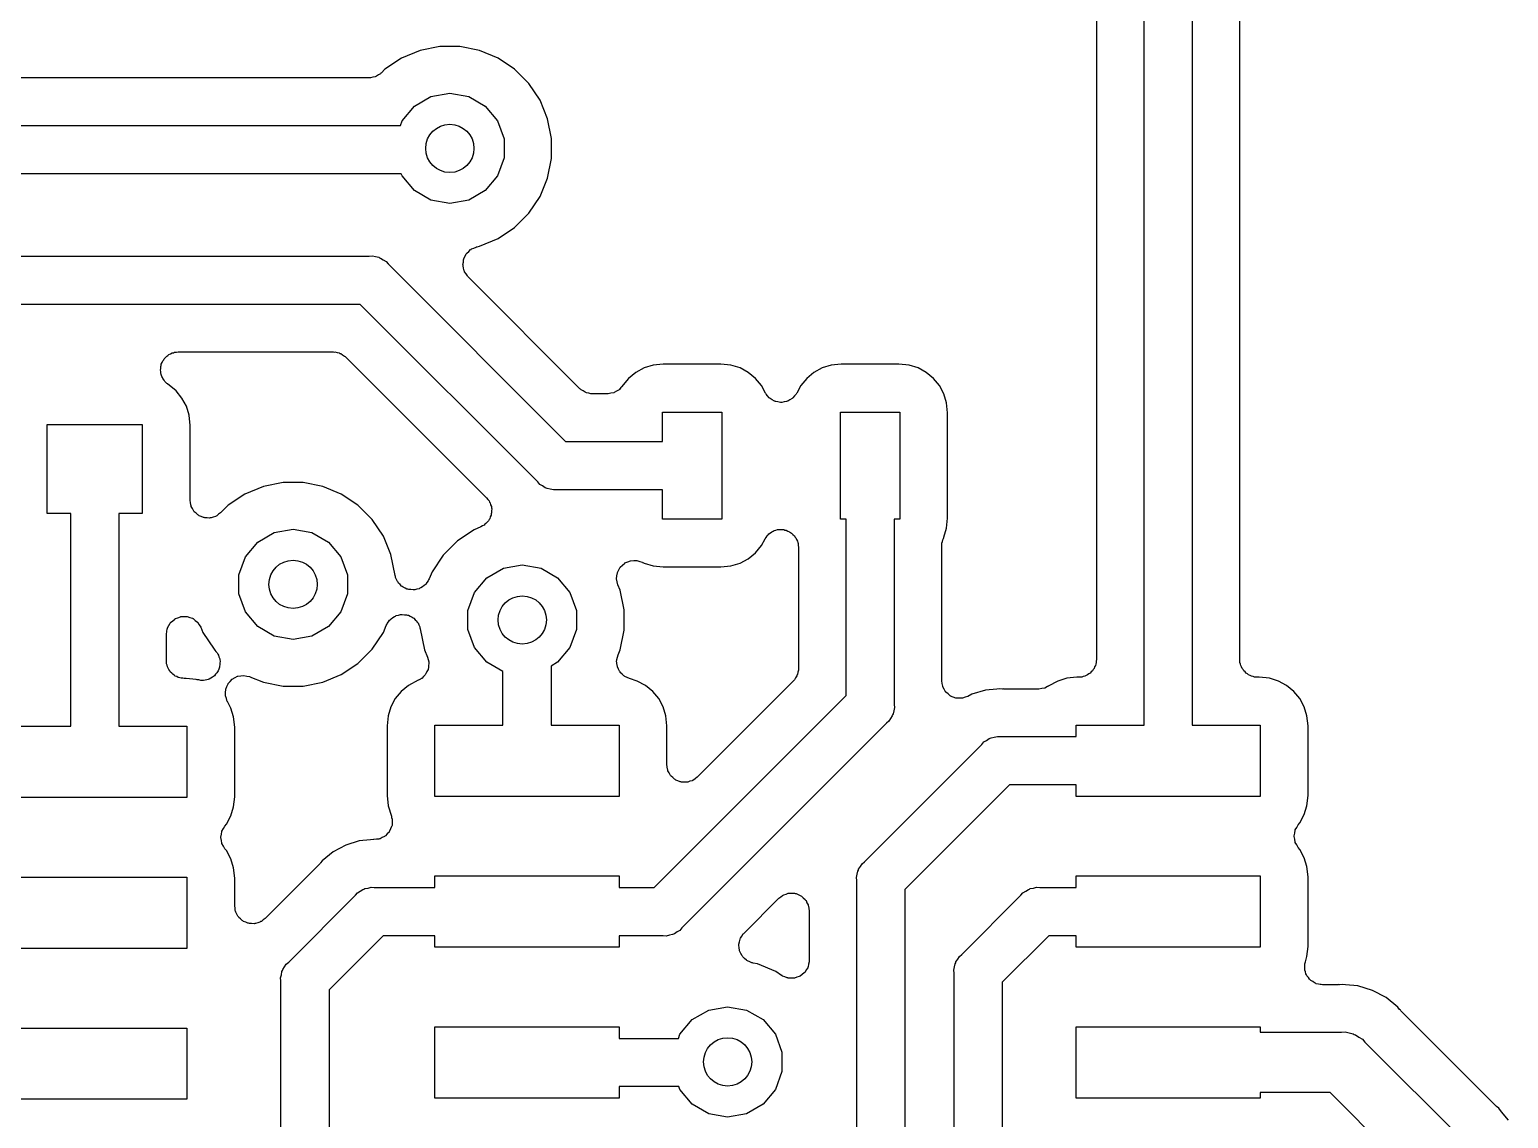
# Model space of a CAD drawing. Extents: x 91 to 190.2, y -113.9 to -59.9.
# Drawn here: x 169.22 to 181.68, y -90.63 to -81.46 of the extents above; entities that cross this region are included whole.
import ezdxf

# ---------------------------------------------------------------- set-up
doc = ezdxf.new("R2010")
doc.units = 0
doc.header["$MEASUREMENT"] = 0
doc.layers.add('BLACK', color=7, linetype='CONTINUOUS')

msp = doc.modelspace()

# ---------------------------------------------------------------- linework, layer by layer
at = {"layer": 'BLACK', "linetype": 'CONTINUOUS'}
for p, q in [((179.013, -79.0689), (179.013, -87.315)), ((178.607, -87.315), (178.607, -79.1442)), ((179.413, -86.7623), (179.413, -79.097)), ((178.207, -79.372), (178.207, -86.7623)), ((172.354, -81.7004), (172.214, -81.7942)), ((172.51, -81.6357), (172.354, -81.7004)), ((172.676, -81.6028), (172.51, -81.6357)), ((172.844, -81.6028), (172.676, -81.6028)), ((173.01, -81.6357), (172.844, -81.6028)), ((173.166, -81.7004), (173.01, -81.6357)), ((173.306, -81.7942), (173.166, -81.7004)), ((172.175, -81.8317), (172.158, -81.8415)), ((172.179, -81.8267), (172.175, -81.8317)), ((172.185, -81.8229), (172.179, -81.8267)), ((172.214, -81.7942), (172.185, -81.8229)), ((173.426, -81.9136), (173.306, -81.7942)), ((172.079, -81.8668), (167.898, -81.8668)), ((172.085, -81.8657), (172.079, -81.8668)), ((172.092, -81.8662), (172.085, -81.8657)), ((172.111, -81.8612), (172.092, -81.8662)), ((172.13, -81.8578), (172.111, -81.8612)), ((172.136, -81.8545), (172.13, -81.8578)), ((172.142, -81.8527), (172.136, -81.8545)), ((172.158, -81.8415), (172.142, -81.8527)), ((173.52, -82.054), (173.426, -81.9136)), ((172.462, -82.1044), (172.601, -82.0237)), ((172.601, -82.0237), (172.76, -81.9957)), ((172.76, -81.9957), (172.919, -82.0237)), ((172.919, -82.0237), (173.058, -82.1044)), ((173.584, -82.21), (173.52, -82.054)), ((172.358, -82.2279), (172.462, -82.1044)), ((173.058, -82.1044), (173.162, -82.2279)), ((166.939, -82.2668), (172.344, -82.2668)), ((172.344, -82.2668), (172.358, -82.2279)), ((173.162, -82.2279), (173.217, -82.3794)), ((173.617, -82.3756), (173.584, -82.21)), ((173.217, -82.3794), (173.217, -82.5406)), ((173.617, -82.5444), (173.617, -82.3756)), ((173.217, -82.5406), (173.162, -82.6921)), ((173.584, -82.71), (173.617, -82.5444)), ((172.351, -82.6732), (167.014, -82.6732)), ((172.358, -82.6921), (172.351, -82.6732)), ((172.462, -82.8156), (172.358, -82.6921)), ((173.162, -82.6921), (173.058, -82.8156)), ((172.601, -82.8963), (172.462, -82.8156)), ((173.058, -82.8156), (172.919, -82.8963)), ((173.52, -82.866), (173.584, -82.71)), ((172.76, -82.9243), (172.601, -82.8963)), ((172.919, -82.8963), (172.76, -82.9243)), ((173.426, -83.0064), (173.52, -82.866)), ((173.306, -83.1258), (173.426, -83.0064)), ((173.166, -83.2196), (173.306, -83.1258)), ((172.919, -83.3273), (172.934, -83.3123)), ((172.934, -83.3123), (172.939, -83.3102)), ((172.939, -83.3102), (172.943, -83.3069)), ((172.943, -83.3069), (172.962, -83.2992)), ((172.962, -83.2992), (172.982, -83.2903)), ((172.982, -83.2903), (172.986, -83.2898)), ((172.986, -83.2898), (172.991, -83.288)), ((172.991, -83.288), (173.01, -83.2843)), ((173.01, -83.2843), (173.166, -83.2196)), ((167.369, -83.3668), (172.081, -83.3668)), ((172.081, -83.3668), (172.108, -83.3645)), ((172.108, -83.3645), (172.134, -83.3714)), ((172.134, -83.3714), (172.161, -83.3761)), ((172.161, -83.3761), (172.168, -83.3806)), ((172.168, -83.3806), (172.177, -83.383)), ((172.177, -83.383), (172.199, -83.3985)), ((172.199, -83.3985), (172.223, -83.4119)), ((172.223, -83.4119), (172.24, -83.4326)), ((172.24, -83.4326), (173.734, -84.9268)), ((172.87, -83.4384), (172.874, -83.4175)), ((172.871, -83.4433), (172.87, -83.4384)), ((172.871, -83.4482), (172.871, -83.4433)), ((172.876, -83.4687), (172.871, -83.4482)), ((172.874, -83.4175), (172.875, -83.3963)), ((172.875, -83.3963), (172.878, -83.3918)), ((172.878, -83.3869), (172.888, -83.3683)), ((172.878, -83.3918), (172.878, -83.3869)), ((172.888, -83.3683), (172.897, -83.3491)), ((172.897, -83.3491), (172.901, -83.3456)), ((172.901, -83.3456), (172.903, -83.3413)), ((172.903, -83.3413), (172.919, -83.3273)), ((172.881, -83.4895), (172.876, -83.4687)), ((172.883, -83.4938), (172.881, -83.4895)), ((172.884, -83.4985), (172.883, -83.4938)), ((172.897, -83.5159), (172.884, -83.4985)), ((172.908, -83.5341), (172.897, -83.5159)), ((172.911, -83.5372), (172.908, -83.5341)), ((172.914, -83.5412), (172.911, -83.5372)), ((173.856, -84.4829), (172.914, -83.5412)), ((172.006, -83.7732), (167.444, -83.7732)), ((173.5, -85.2674), (172.006, -83.7732)), ((170.386, -84.203), (170.394, -84.1958)), ((170.394, -84.1958), (170.408, -84.19)), ((170.408, -84.19), (170.421, -84.1822)), ((170.421, -84.1822), (170.432, -84.1804)), ((170.432, -84.1804), (170.442, -84.1764)), ((170.442, -84.1764), (170.457, -84.1759)), ((170.457, -84.1759), (170.473, -84.1732)), ((170.473, -84.1732), (171.778, -84.1732)), ((171.778, -84.1732), (171.785, -84.1743)), ((171.785, -84.1743), (171.791, -84.1738)), ((171.791, -84.1738), (171.81, -84.1788)), ((171.81, -84.1788), (171.829, -84.1822)), ((171.829, -84.1822), (171.835, -84.1855)), ((171.835, -84.1855), (171.841, -84.1873)), ((171.841, -84.1873), (171.857, -84.1985)), ((171.857, -84.1985), (171.874, -84.2083)), ((170.323, -84.3281), (170.325, -84.3127)), ((170.325, -84.2972), (170.329, -84.2871)), ((170.325, -84.3127), (170.325, -84.2972)), ((170.329, -84.2871), (170.33, -84.2765)), ((170.33, -84.2765), (170.338, -84.2628)), ((170.338, -84.2628), (170.343, -84.2482)), ((170.343, -84.2482), (170.35, -84.24)), ((170.35, -84.24), (170.355, -84.2306)), ((170.355, -84.2306), (170.366, -84.2202)), ((170.366, -84.2202), (170.376, -84.2083)), ((170.376, -84.2083), (170.386, -84.203)), ((171.874, -84.2083), (171.879, -84.2133)), ((171.879, -84.2133), (171.884, -84.2171)), ((171.884, -84.2171), (173.069, -85.4023)), ((174.396, -84.3087), (174.327, -84.3458)), ((174.472, -84.2858), (174.396, -84.3087)), ((174.557, -84.2773), (174.472, -84.2858)), ((175.043, -84.2773), (174.557, -84.2773)), ((175.128, -84.2858), (175.043, -84.2773)), ((175.204, -84.3087), (175.128, -84.2858)), ((175.273, -84.3458), (175.204, -84.3087)), ((175.896, -84.3087), (175.827, -84.3458)), ((175.972, -84.2858), (175.896, -84.3087)), ((176.057, -84.2773), (175.972, -84.2858)), ((176.543, -84.2773), (176.057, -84.2773)), ((176.628, -84.2858), (176.543, -84.2773)), ((176.704, -84.3087), (176.628, -84.2858)), ((176.773, -84.3458), (176.704, -84.3087)), ((170.325, -84.3386), (170.323, -84.3281)), ((170.325, -84.3492), (170.325, -84.3386)), ((170.33, -84.3639), (170.325, -84.3492)), ((170.334, -84.3791), (170.33, -84.3639)), ((170.339, -84.3882), (170.334, -84.3791)), ((170.343, -84.3982), (170.339, -84.3882)), ((170.353, -84.4101), (170.343, -84.3982)), ((170.361, -84.4233), (170.353, -84.4101)), ((170.369, -84.4299), (170.361, -84.4233)), ((170.376, -84.4381), (170.369, -84.4299)), ((170.382, -84.4412), (170.376, -84.4381)), ((170.382, -84.4414), (170.382, -84.4412)), ((170.454, -84.5008), (170.382, -84.4414)), ((174.266, -84.3958), (174.206, -84.4681)), ((174.327, -84.3458), (174.266, -84.3958)), ((175.334, -84.3958), (175.273, -84.3458)), ((175.384, -84.4567), (175.334, -84.3958)), ((175.766, -84.3958), (175.716, -84.4567)), ((175.827, -84.3458), (175.766, -84.3958)), ((176.834, -84.3958), (176.773, -84.3458)), ((176.884, -84.4567), (176.834, -84.3958)), ((170.504, -84.5617), (170.454, -84.5008)), ((170.541, -84.6312), (170.504, -84.5617)), ((173.861, -84.4867), (173.856, -84.4829)), ((173.866, -84.4917), (173.861, -84.4867)), ((173.883, -84.5015), (173.866, -84.4917)), ((173.899, -84.5127), (173.883, -84.5015)), ((173.905, -84.5145), (173.899, -84.5127)), ((173.911, -84.5178), (173.905, -84.5145)), ((173.93, -84.5212), (173.911, -84.5178)), ((173.949, -84.5262), (173.93, -84.5212)), ((173.955, -84.5257), (173.949, -84.5262)), ((173.962, -84.5268), (173.955, -84.5257)), ((174.088, -84.5268), (173.962, -84.5268)), ((174.091, -84.5264), (174.088, -84.5268)), ((174.093, -84.5267), (174.091, -84.5264)), ((174.116, -84.5219), (174.093, -84.5267)), ((174.14, -84.5178), (174.116, -84.5219)), ((174.142, -84.5165), (174.14, -84.5178)), ((174.144, -84.516), (174.142, -84.5165)), ((174.164, -84.5035), (174.144, -84.516)), ((174.185, -84.4917), (174.164, -84.5035)), ((174.186, -84.4898), (174.185, -84.4917)), ((174.189, -84.4885), (174.186, -84.4898)), ((174.201, -84.4731), (174.189, -84.4885)), ((174.206, -84.4681), (174.201, -84.4731)), ((175.418, -84.5194), (175.384, -84.4567)), ((175.421, -84.5233), (175.418, -84.5194)), ((175.423, -84.5279), (175.421, -84.5233)), ((175.437, -84.5437), (175.423, -84.5279)), ((175.45, -84.5604), (175.437, -84.5437)), ((175.454, -84.563), (175.45, -84.5604)), ((175.457, -84.5667), (175.454, -84.563)), ((175.476, -84.5767), (175.457, -84.5667)), ((175.643, -84.5667), (175.624, -84.5767)), ((175.646, -84.563), (175.643, -84.5667)), ((175.65, -84.5604), (175.646, -84.563)), ((175.663, -84.5437), (175.65, -84.5604)), ((175.677, -84.5279), (175.663, -84.5437)), ((175.679, -84.5233), (175.677, -84.5279)), ((175.682, -84.5194), (175.679, -84.5233)), ((175.716, -84.4567), (175.682, -84.5194)), ((176.921, -84.5262), (176.884, -84.4567)), ((176.944, -84.6016), (176.921, -84.5262)), ((170.564, -84.7066), (170.541, -84.6312)), ((174.55, -84.9268), (174.55, -84.68)), ((174.55, -84.68), (175.05, -84.68)), ((175.05, -84.68), (175.05, -85.58)), ((175.494, -84.5879), (175.476, -84.5767)), ((175.499, -84.5889), (175.494, -84.5879)), ((175.503, -84.5912), (175.499, -84.5889)), ((175.524, -84.5942), (175.503, -84.5912)), ((175.545, -84.5986), (175.524, -84.5942)), ((175.55, -84.5979), (175.545, -84.5986)), ((175.555, -84.5986), (175.55, -84.5979)), ((175.576, -84.5942), (175.555, -84.5986)), ((175.597, -84.5912), (175.576, -84.5942)), ((175.601, -84.5889), (175.597, -84.5912)), ((175.606, -84.5879), (175.601, -84.5889)), ((175.624, -84.5767), (175.606, -84.5879)), ((176.05, -85.58), (176.05, -84.68)), ((176.05, -84.68), (176.55, -84.68)), ((176.55, -84.68), (176.55, -85.58)), ((176.953, -84.6874), (176.944, -84.6016)), ((176.953, -85.5726), (176.953, -84.6874)), ((169.37, -85.535), (169.37, -84.785)), ((169.37, -84.785), (170.17, -84.785)), ((170.17, -84.785), (170.17, -85.535)), ((170.573, -84.7924), (170.564, -84.7066)), ((170.573, -85.4229), (170.573, -84.7924)), ((173.734, -84.9268), (174.55, -84.9268)), ((171.19, -85.3057), (171.034, -85.3704)), ((171.356, -85.2728), (171.19, -85.3057)), ((171.524, -85.2728), (171.356, -85.2728)), ((171.69, -85.3057), (171.524, -85.2728)), ((171.846, -85.3704), (171.69, -85.3057)), ((173.517, -85.2881), (173.5, -85.2674)), ((173.541, -85.3015), (173.517, -85.2881)), ((173.563, -85.317), (173.541, -85.3015)), ((173.572, -85.3194), (173.563, -85.317)), ((173.579, -85.3239), (173.572, -85.3194)), ((170.576, -85.4422), (170.573, -85.4229)), ((170.578, -85.4618), (170.576, -85.4422)), ((171.034, -85.3704), (170.894, -85.4642)), ((171.986, -85.4642), (171.846, -85.3704)), ((173.069, -85.4023), (173.079, -85.4157)), ((173.079, -85.4157), (173.09, -85.4277)), ((173.09, -85.4277), (173.093, -85.4369)), ((173.093, -85.4369), (173.099, -85.4449)), ((173.606, -85.3286), (173.579, -85.3239)), ((173.632, -85.3355), (173.606, -85.3286)), ((173.659, -85.3332), (173.632, -85.3355)), ((174.55, -85.3332), (173.659, -85.3332)), ((174.55, -85.58), (174.55, -85.3332)), ((169.567, -85.535), (169.37, -85.535)), ((169.567, -87.325), (169.567, -85.535)), ((170.17, -85.535), (169.973, -85.535)), ((169.973, -85.535), (169.973, -87.325)), ((170.581, -85.4677), (170.578, -85.4618)), ((170.582, -85.4742), (170.581, -85.4677)), ((170.592, -85.4912), (170.582, -85.4742)), ((170.6, -85.509), (170.592, -85.4912)), ((170.604, -85.5136), (170.6, -85.509)), ((170.608, -85.5194), (170.604, -85.5136)), ((170.623, -85.532), (170.608, -85.5194)), ((170.637, -85.5458), (170.623, -85.532)), ((170.643, -85.5486), (170.637, -85.5458)), ((170.648, -85.5528), (170.643, -85.5486)), ((170.666, -85.5596), (170.648, -85.5528)), ((170.684, -85.5678), (170.666, -85.5596)), ((170.69, -85.5684), (170.684, -85.5678)), ((170.697, -85.5707), (170.69, -85.5684)), ((170.767, -85.564), (170.749, -85.5707)), ((170.786, -85.5589), (170.767, -85.564)), ((170.791, -85.5551), (170.786, -85.5589)), ((170.798, -85.5528), (170.791, -85.5551)), ((170.813, -85.5403), (170.798, -85.5528)), ((170.829, -85.529), (170.813, -85.5403)), ((170.894, -85.4642), (170.829, -85.529)), ((172.106, -85.5836), (171.986, -85.4642)), ((173.101, -85.562), (173.096, -85.5776)), ((173.099, -85.4449), (173.103, -85.4608)), ((173.108, -85.5472), (173.101, -85.562)), ((173.103, -85.4608), (173.11, -85.4759)), ((173.109, -85.5373), (173.108, -85.5472)), ((173.112, -85.5279), (173.109, -85.5373)), ((173.11, -85.4759), (173.11, -85.4857)), ((173.11, -85.4857), (173.113, -85.4953)), ((173.113, -85.4953), (173.111, -85.5116)), ((173.111, -85.5116), (173.112, -85.5279)), ((170.716, -85.5707), (170.697, -85.5707)), ((170.736, -85.5724), (170.716, -85.5707)), ((170.742, -85.5707), (170.736, -85.5724)), ((170.749, -85.5707), (170.742, -85.5707)), ((171.142, -85.7744), (171.281, -85.6937)), ((171.281, -85.6937), (171.44, -85.6657)), ((171.44, -85.6657), (171.599, -85.6937)), ((171.599, -85.6937), (171.738, -85.7744)), ((172.2, -85.724), (172.106, -85.5836)), ((172.964, -85.6704), (172.824, -85.7642)), ((173.021, -85.6469), (172.964, -85.6704)), ((173.034, -85.6381), (173.021, -85.6469)), ((173.049, -85.6312), (173.034, -85.6381)), ((173.056, -85.6242), (173.049, -85.6312)), ((173.064, -85.6189), (173.056, -85.6242)), ((173.074, -85.6059), (173.064, -85.6189)), ((173.086, -85.5944), (173.074, -85.6059)), ((173.09, -85.5854), (173.086, -85.5944)), ((173.096, -85.5776), (173.09, -85.5854)), ((175.05, -85.58), (174.55, -85.58)), ((175.46, -85.6974), (175.472, -85.6874)), ((175.472, -85.6874), (175.482, -85.6837)), ((175.482, -85.6837), (175.491, -85.6781)), ((175.491, -85.6781), (175.506, -85.6749)), ((175.506, -85.6749), (175.521, -85.6696)), ((175.521, -85.6696), (175.531, -85.6696)), ((175.531, -85.6696), (175.542, -85.6674)), ((175.542, -85.6674), (175.557, -85.6696)), ((175.557, -85.6696), (175.573, -85.6696)), ((175.573, -85.6696), (175.583, -85.6732)), ((175.583, -85.6732), (175.593, -85.6747)), ((175.593, -85.6747), (175.607, -85.6821)), ((175.607, -85.6821), (175.622, -85.6874)), ((175.622, -85.6874), (175.63, -85.6943)), ((176.097, -85.58), (176.05, -85.58)), ((176.097, -87.0658), (176.097, -85.58)), ((176.55, -85.58), (176.503, -85.58)), ((176.503, -85.58), (176.503, -87.1411)), ((176.921, -85.7338), (176.944, -85.6584)), ((176.944, -85.6584), (176.953, -85.5726)), ((171.038, -85.8979), (171.142, -85.7744)), ((171.738, -85.7744), (171.842, -85.8979)), ((172.264, -85.88), (172.2, -85.724)), ((172.824, -85.7642), (172.704, -85.8836)), ((175.334, -85.8642), (175.384, -85.8033)), ((175.384, -85.8033), (175.415, -85.7466)), ((175.415, -85.7466), (175.424, -85.7344)), ((175.424, -85.7344), (175.432, -85.7209)), ((175.432, -85.7209), (175.44, -85.714)), ((175.44, -85.714), (175.447, -85.7056)), ((175.447, -85.7056), (175.46, -85.6974)), ((175.63, -85.6943), (175.639, -85.6993)), ((175.639, -85.6993), (175.65, -85.7109)), ((175.65, -85.7109), (175.662, -85.7209)), ((175.662, -85.7209), (175.667, -85.7301)), ((175.667, -85.7301), (175.674, -85.7381)), ((175.674, -85.7381), (175.68, -85.7525)), ((175.68, -85.7525), (175.688, -85.766)), ((175.688, -85.766), (175.69, -85.7765)), ((175.69, -85.7765), (175.694, -85.7864)), ((175.694, -85.7864), (175.694, -85.802)), ((175.694, -85.802), (175.697, -85.8173)), ((175.697, -85.8173), (175.697, -86.838)), ((176.903, -85.8053), (176.905, -85.7948)), ((176.903, -86.941), (176.903, -85.8053)), ((176.905, -85.7841), (176.91, -85.7693)), ((176.905, -85.7948), (176.905, -85.7841)), ((176.91, -85.7693), (176.912, -85.754)), ((176.912, -85.754), (176.918, -85.7448)), ((176.918, -85.7448), (176.921, -85.7346)), ((176.921, -85.7346), (176.921, -85.7338)), ((170.983, -86.0494), (171.038, -85.8979)), ((171.842, -85.8979), (171.897, -86.0494)), ((172.299, -86.0568), (172.264, -85.88)), ((172.704, -85.8836), (172.61, -86.024)), ((174.235, -85.9502), (174.258, -85.9408)), ((174.258, -85.9408), (174.282, -85.9312)), ((174.282, -85.9312), (174.283, -85.9311)), ((174.283, -85.9308), (174.309, -85.93)), ((174.283, -85.9311), (174.283, -85.9308)), ((174.309, -85.93), (174.334, -85.9289)), ((174.334, -85.9289), (174.335, -85.9291)), ((174.335, -85.9291), (174.335, -85.9291)), ((174.335, -85.9291), (174.359, -85.937)), ((174.359, -85.937), (174.383, -85.9446)), ((175.204, -85.9513), (175.273, -85.9142)), ((175.273, -85.9142), (175.334, -85.8642)), ((170.983, -86.2106), (170.983, -86.0494)), ((171.897, -86.0494), (171.897, -86.2106)), ((172.302, -86.0644), (172.299, -86.0568)), ((172.303, -86.0726), (172.302, -86.0644)), ((172.61, -86.024), (172.585, -86.0849)), ((173.072, -86.0744), (173.211, -85.9937)), ((173.211, -85.9937), (173.37, -85.9657)), ((173.37, -85.9657), (173.529, -85.9937)), ((173.529, -85.9937), (173.668, -86.0744)), ((174.164, -86.0825), (174.168, -86.0575)), ((174.168, -86.0575), (174.171, -86.0325)), ((174.171, -86.0325), (174.172, -86.0318)), ((174.172, -86.0309), (174.184, -86.0087)), ((174.172, -86.0318), (174.172, -86.0309)), ((174.184, -86.0087), (174.195, -85.9863)), ((174.195, -85.9863), (174.196, -85.9857)), ((174.196, -85.985), (174.215, -85.9682)), ((174.196, -85.9857), (174.196, -85.985)), ((174.215, -85.9682), (174.234, -85.9511)), ((174.234, -85.9508), (174.235, -85.9502)), ((174.234, -85.9511), (174.234, -85.9508)), ((174.383, -85.9446), (174.384, -85.9451)), ((174.384, -85.9451), (174.385, -85.9453)), ((174.385, -85.9453), (174.396, -85.9513)), ((174.396, -85.9513), (174.472, -85.9742)), ((174.472, -85.9742), (174.557, -85.9827)), ((174.557, -85.9827), (175.043, -85.9827)), ((175.043, -85.9827), (175.128, -85.9742)), ((175.128, -85.9742), (175.204, -85.9513)), ((172.312, -86.0885), (172.303, -86.0726)), ((172.318, -86.1053), (172.312, -86.0885)), ((172.324, -86.1115), (172.318, -86.1053)), ((172.328, -86.1188), (172.324, -86.1115)), ((172.341, -86.1309), (172.328, -86.1188)), ((172.353, -86.1445), (172.341, -86.1309)), ((172.36, -86.1484), (172.353, -86.1445)), ((172.366, -86.154), (172.36, -86.1484)), ((172.383, -86.1609), (172.366, -86.154)), ((172.398, -86.1695), (172.383, -86.1609)), ((172.406, -86.1708), (172.398, -86.1695)), ((172.414, -86.1739), (172.406, -86.1708)), ((172.432, -86.1747), (172.414, -86.1739)), ((172.45, -86.1775), (172.432, -86.1747)), ((172.458, -86.1758), (172.45, -86.1775)), ((172.466, -86.1762), (172.458, -86.1758)), ((172.483, -86.1708), (172.466, -86.1762)), ((172.501, -86.1673), (172.483, -86.1708)), ((172.508, -86.163), (172.501, -86.1673)), ((172.516, -86.1605), (172.508, -86.163)), ((172.53, -86.1496), (172.516, -86.1605)), ((172.545, -86.1403), (172.53, -86.1496)), ((172.551, -86.1338), (172.545, -86.1403)), ((172.557, -86.1288), (172.551, -86.1338)), ((172.567, -86.1137), (172.557, -86.1288)), ((172.578, -86.0996), (172.567, -86.1137)), ((172.581, -86.0918), (172.578, -86.0996)), ((172.585, -86.0849), (172.581, -86.0918)), ((172.968, -86.1979), (173.072, -86.0744)), ((173.668, -86.0744), (173.772, -86.1979)), ((174.164, -86.0833), (174.164, -86.0825)), ((174.164, -86.0842), (174.164, -86.0833)), ((174.17, -86.1088), (174.164, -86.0842)), ((174.175, -86.1335), (174.17, -86.1088)), ((174.175, -86.1342), (174.175, -86.1335)), ((174.176, -86.135), (174.175, -86.1342)), ((174.194, -86.18), (174.176, -86.135)), ((174.227, -86.3456), (174.194, -86.18)), ((171.038, -86.3621), (170.983, -86.2106)), ((171.897, -86.2106), (171.842, -86.3621)), ((172.913, -86.3494), (172.968, -86.1979)), ((173.772, -86.1979), (173.827, -86.3494)), ((170.408, -86.4522), (170.426, -86.4375)), ((170.426, -86.4375), (170.443, -86.4221)), ((170.443, -86.4221), (170.446, -86.4208)), ((170.446, -86.4208), (170.448, -86.4187)), ((170.448, -86.4187), (170.47, -86.4109)), ((170.47, -86.4109), (170.491, -86.4021)), ((170.491, -86.4021), (170.494, -86.402)), ((170.494, -86.402), (170.497, -86.4009)), ((170.497, -86.4009), (170.52, -86.4009)), ((170.52, -86.4009), (170.543, -86.3999)), ((170.543, -86.3999), (170.546, -86.4009)), ((170.546, -86.4009), (170.549, -86.4009)), ((170.549, -86.4009), (170.571, -86.4087)), ((170.571, -86.4087), (170.592, -86.4155)), ((170.592, -86.4155), (170.595, -86.4176)), ((170.595, -86.4176), (170.598, -86.4187)), ((170.598, -86.4187), (170.616, -86.4334)), ((170.616, -86.4334), (170.634, -86.4472)), ((171.142, -86.4856), (171.038, -86.3621)), ((171.842, -86.3621), (171.738, -86.4856)), ((172.243, -86.4463), (172.253, -86.4312)), ((172.253, -86.4312), (172.259, -86.4262)), ((172.259, -86.4262), (172.265, -86.4197)), ((172.265, -86.4197), (172.28, -86.4104)), ((172.28, -86.4104), (172.294, -86.3995)), ((172.294, -86.3995), (172.302, -86.397)), ((172.302, -86.397), (172.309, -86.3927)), ((172.309, -86.3927), (172.327, -86.3892)), ((172.327, -86.3892), (172.344, -86.3838)), ((172.344, -86.3838), (172.352, -86.3842)), ((172.352, -86.3842), (172.36, -86.3825)), ((172.36, -86.3825), (172.378, -86.3853)), ((172.378, -86.3853), (172.396, -86.3861)), ((172.396, -86.3861), (172.404, -86.3892)), ((172.404, -86.3892), (172.412, -86.3905)), ((172.412, -86.3905), (172.427, -86.3991)), ((172.427, -86.3991), (172.444, -86.406)), ((172.444, -86.406), (172.45, -86.4116)), ((172.45, -86.4116), (172.457, -86.4155)), ((172.457, -86.4155), (172.469, -86.4291)), ((172.469, -86.4291), (172.482, -86.4412)), ((172.913, -86.5106), (172.913, -86.3494)), ((173.827, -86.3494), (173.827, -86.5106)), ((174.227, -86.5144), (174.227, -86.3456)), ((170.373, -86.5486), (170.377, -86.5261)), ((170.373, -86.7723), (170.373, -86.5486)), ((170.377, -86.5261), (170.38, -86.5035)), ((170.38, -86.5035), (170.382, -86.5005)), ((170.382, -86.4973), (170.394, -86.4775)), ((170.382, -86.5005), (170.382, -86.4973)), ((170.394, -86.4775), (170.404, -86.4573)), ((170.404, -86.4573), (170.407, -86.455)), ((170.407, -86.455), (170.408, -86.4522)), ((170.634, -86.4472), (170.636, -86.45)), ((170.636, -86.45), (170.638, -86.4522)), ((170.638, -86.4522), (170.65, -86.4719)), ((170.65, -86.4719), (170.662, -86.4912)), ((170.662, -86.4912), (170.68, -86.536)), ((170.68, -86.536), (170.774, -86.6764)), ((171.281, -86.5663), (171.142, -86.4856)), ((171.738, -86.4856), (171.599, -86.5663)), ((172.106, -86.6764), (172.2, -86.536)), ((172.2, -86.536), (172.225, -86.4751)), ((172.225, -86.4751), (172.229, -86.4682)), ((172.229, -86.4682), (172.232, -86.4604)), ((172.232, -86.4604), (172.243, -86.4463)), ((172.482, -86.4412), (172.486, -86.4485)), ((172.486, -86.4485), (172.492, -86.4547)), ((172.492, -86.4547), (172.498, -86.4715)), ((172.498, -86.4715), (172.507, -86.4874)), ((172.507, -86.4874), (172.508, -86.4956)), ((172.508, -86.4956), (172.511, -86.5032)), ((172.511, -86.5032), (172.546, -86.68)), ((172.968, -86.6621), (172.913, -86.5106)), ((173.827, -86.5106), (173.772, -86.6621)), ((174.194, -86.68), (174.227, -86.5144)), ((170.774, -86.6764), (170.781, -86.6837)), ((170.781, -86.6837), (170.79, -86.6965)), ((171.44, -86.5943), (171.281, -86.5663)), ((171.599, -86.5663), (171.44, -86.5943)), ((171.986, -86.7958), (172.106, -86.6764)), ((172.546, -86.68), (172.572, -86.7439)), ((173.072, -86.7856), (172.968, -86.6621)), ((173.772, -86.6621), (173.668, -86.7856)), ((174.177, -86.7224), (174.194, -86.68)), ((170.375, -86.7853), (170.373, -86.7723)), ((170.375, -86.7984), (170.375, -86.7853)), ((170.38, -86.8107), (170.375, -86.7984)), ((170.382, -86.8236), (170.38, -86.8107)), ((170.79, -86.6965), (170.801, -86.7078)), ((170.801, -86.7078), (170.805, -86.7177)), ((170.805, -86.7177), (170.811, -86.7264)), ((170.811, -86.7264), (170.815, -86.7414)), ((170.815, -86.7414), (170.822, -86.7558)), ((170.824, -86.8078), (170.821, -86.818)), ((170.822, -86.7558), (170.822, -86.7664)), ((170.822, -86.7664), (170.825, -86.7767)), ((170.825, -86.7767), (170.823, -86.7922)), ((170.823, -86.7922), (170.824, -86.8078)), ((171.846, -86.8896), (171.986, -86.7958)), ((172.572, -86.7439), (172.577, -86.7638)), ((172.577, -86.7638), (172.583, -86.7834)), ((172.583, -86.7948), (172.581, -86.815)), ((172.583, -86.7834), (172.582, -86.7892)), ((172.582, -86.7892), (172.583, -86.7948)), ((173.207, -86.8637), (173.072, -86.7856)), ((173.668, -86.7856), (173.613, -86.8175)), ((174.165, -86.7732), (174.167, -86.7676)), ((174.168, -86.7935), (174.165, -86.7732)), ((174.166, -86.7618), (174.172, -86.7423)), ((174.167, -86.7676), (174.166, -86.7618)), ((174.169, -86.8138), (174.168, -86.7935)), ((174.171, -86.8192), (174.169, -86.8138)), ((174.172, -86.7423), (174.177, -86.7224)), ((178.198, -86.8136), (178.191, -86.825)), ((178.2, -86.8007), (178.198, -86.8136)), ((178.205, -86.7884), (178.2, -86.8007)), ((178.207, -86.7623), (178.205, -86.7753)), ((178.205, -86.7753), (178.205, -86.7884)), ((179.415, -86.7753), (179.413, -86.7623)), ((179.415, -86.7884), (179.415, -86.7753)), ((179.42, -86.8007), (179.415, -86.7884)), ((179.422, -86.8136), (179.42, -86.8007)), ((179.429, -86.825), (179.422, -86.8136)), ((170.389, -86.835), (170.382, -86.8236)), ((170.393, -86.8473), (170.389, -86.835)), ((170.402, -86.8574), (170.393, -86.8473)), ((170.408, -86.8688), (170.402, -86.8574)), ((170.418, -86.8772), (170.408, -86.8688)), ((170.427, -86.8872), (170.418, -86.8772)), ((170.438, -86.8938), (170.427, -86.8872)), ((170.448, -86.9022), (170.438, -86.8938)), ((170.461, -86.9067), (170.448, -86.9022)), ((170.472, -86.9133), (170.461, -86.9067)), ((170.485, -86.9156), (170.472, -86.9133)), ((170.497, -86.9201), (170.485, -86.9156)), ((170.51, -86.9201), (170.497, -86.9201)), ((170.523, -86.9223), (170.51, -86.9201)), ((170.538, -86.9223), (170.523, -86.9223)), ((170.623, -86.9308), (170.538, -86.9223)), ((170.632, -86.9334), (170.623, -86.9308)), ((170.647, -86.9352), (170.632, -86.9334)), ((170.662, -86.9392), (170.647, -86.9352)), ((170.673, -86.9383), (170.662, -86.9392)), ((170.684, -86.9396), (170.673, -86.9383)), ((170.699, -86.9361), (170.684, -86.9396)), ((170.714, -86.9347), (170.699, -86.9361)), ((170.724, -86.9302), (170.714, -86.9347)), ((170.734, -86.9278), (170.724, -86.9302)), ((170.747, -86.9193), (170.734, -86.9278)), ((170.761, -86.9127), (170.747, -86.9193)), ((170.769, -86.9051), (170.761, -86.9127)), ((170.778, -86.8993), (170.769, -86.9051)), ((170.787, -86.8868), (170.778, -86.8993)), ((170.798, -86.8758), (170.787, -86.8868)), ((170.803, -86.8662), (170.798, -86.8758)), ((170.809, -86.8576), (170.803, -86.8662)), ((170.814, -86.8427), (170.809, -86.8576)), ((170.82, -86.8286), (170.814, -86.8427)), ((170.821, -86.818), (170.82, -86.8286)), ((170.91, -86.9468), (170.927, -86.928)), ((170.927, -86.928), (170.928, -86.9276)), ((170.928, -86.927), (170.951, -86.9153)), ((170.928, -86.9276), (170.928, -86.927)), ((170.951, -86.9153), (170.973, -86.9035)), ((170.973, -86.9035), (170.974, -86.9033)), ((170.974, -86.903), (170.999, -86.8997)), ((170.974, -86.9033), (170.974, -86.903)), ((170.999, -86.8997), (171.024, -86.8961)), ((171.024, -86.8961), (171.025, -86.8963)), ((171.025, -86.8963), (171.026, -86.8962)), ((171.026, -86.8962), (171.051, -86.9016)), ((171.051, -86.9016), (171.075, -86.9068)), ((171.075, -86.9068), (171.076, -86.9073)), ((171.076, -86.9073), (171.077, -86.9074)), ((171.077, -86.9074), (171.19, -86.9543)), ((171.69, -86.9543), (171.846, -86.8896)), ((172.494, -86.9367), (172.412, -86.9808)), ((172.496, -86.9355), (172.494, -86.9367)), ((172.514, -86.9278), (172.496, -86.9355)), ((172.518, -86.9239), (172.514, -86.9278)), ((172.524, -86.9213), (172.518, -86.9239)), ((172.538, -86.9064), (172.524, -86.9213)), ((172.553, -86.8927), (172.538, -86.9064)), ((172.555, -86.8875), (172.553, -86.8927)), ((172.559, -86.8833), (172.555, -86.8875)), ((172.567, -86.8645), (172.559, -86.8833)), ((172.577, -86.8464), (172.567, -86.8645)), ((172.58, -86.8354), (172.577, -86.8407)), ((172.577, -86.8407), (172.577, -86.8464)), ((172.581, -86.815), (172.58, -86.8354)), ((173.207, -87.315), (173.207, -86.8637)), ((173.613, -86.8175), (173.613, -87.315)), ((174.172, -86.8249), (174.171, -86.8192)), ((174.182, -86.843), (174.172, -86.8249)), ((174.19, -86.8617), (174.182, -86.843)), ((174.194, -86.866), (174.19, -86.8617)), ((174.196, -86.8711), (174.194, -86.866)), ((174.211, -86.8849), (174.196, -86.8711)), ((174.225, -86.8998), (174.211, -86.8849)), ((174.23, -86.9024), (174.225, -86.8998)), ((174.235, -86.9063), (174.23, -86.9024)), ((174.254, -86.9141), (174.235, -86.9063)), ((174.272, -86.9233), (174.254, -86.9141)), ((174.339, -86.9437), (174.272, -86.9233)), ((175.657, -86.9387), (175.653, -86.9441)), ((175.662, -86.9344), (175.657, -86.9387)), ((175.672, -86.9175), (175.662, -86.9344)), ((175.683, -86.9014), (175.672, -86.9175)), ((175.684, -86.895), (175.683, -86.9014)), ((175.688, -86.8893), (175.684, -86.895)), ((175.691, -86.87), (175.688, -86.8893)), ((175.696, -86.8511), (175.691, -86.87)), ((175.697, -86.838), (175.696, -86.8445)), ((175.696, -86.8445), (175.696, -86.8511)), ((177.957, -86.9208), (177.881, -86.9437)), ((178.042, -86.9123), (177.957, -86.9208)), ((178.057, -86.9123), (178.042, -86.9123)), ((178.07, -86.9101), (178.057, -86.9123)), ((178.083, -86.9101), (178.07, -86.9101)), ((178.095, -86.9056), (178.083, -86.9101)), ((178.108, -86.9033), (178.095, -86.9056)), ((178.119, -86.8967), (178.108, -86.9033)), ((178.132, -86.8922), (178.119, -86.8967)), ((178.142, -86.8838), (178.132, -86.8922)), ((178.153, -86.8772), (178.142, -86.8838)), ((178.162, -86.8672), (178.153, -86.8772)), ((178.172, -86.8588), (178.162, -86.8672)), ((178.178, -86.8474), (178.172, -86.8588)), ((178.187, -86.8373), (178.178, -86.8474)), ((178.191, -86.825), (178.187, -86.8373)), ((179.433, -86.8373), (179.429, -86.825)), ((179.442, -86.8474), (179.433, -86.8373)), ((179.448, -86.8588), (179.442, -86.8474)), ((179.458, -86.8672), (179.448, -86.8588)), ((179.467, -86.8772), (179.458, -86.8672)), ((179.478, -86.8838), (179.467, -86.8772)), ((179.488, -86.8922), (179.478, -86.8838)), ((179.501, -86.8967), (179.488, -86.8922)), ((179.512, -86.9033), (179.501, -86.8967)), ((179.525, -86.9056), (179.512, -86.9033)), ((179.537, -86.9101), (179.525, -86.9056)), ((179.55, -86.9101), (179.537, -86.9101)), ((179.563, -86.9123), (179.55, -86.9101)), ((179.578, -86.9123), (179.563, -86.9123)), ((179.663, -86.9208), (179.578, -86.9123)), ((179.739, -86.9437), (179.663, -86.9208)), ((170.871, -87.0656), (170.872, -87.0404)), ((170.872, -87.0404), (170.873, -87.0151)), ((170.873, -87.0136), (170.883, -86.9903)), ((170.873, -87.0144), (170.873, -87.0136)), ((170.873, -87.0151), (170.873, -87.0144)), ((170.883, -86.9903), (170.892, -86.9668)), ((170.892, -86.9668), (170.893, -86.9662)), ((170.893, -86.9654), (170.91, -86.9468)), ((170.893, -86.9662), (170.893, -86.9654)), ((171.19, -86.9543), (171.356, -86.9872)), ((171.356, -86.9872), (171.524, -86.9872)), ((171.524, -86.9872), (171.69, -86.9543)), ((172.351, -87.0308), (172.301, -87.0917)), ((172.412, -86.9808), (172.351, -87.0308)), ((174.408, -86.9808), (174.339, -86.9437)), ((174.469, -87.0308), (174.408, -86.9808)), ((174.519, -87.0917), (174.469, -87.0308)), ((175.653, -86.9441), (174.844, -87.7532)), ((176.907, -86.9642), (176.903, -86.941)), ((176.911, -86.9876), (176.907, -86.9642)), ((176.912, -86.9898), (176.911, -86.9876)), ((176.912, -86.9923), (176.912, -86.9898)), ((176.924, -87.0127), (176.912, -86.9923)), ((176.935, -87.0336), (176.924, -87.0127)), ((176.937, -87.0352), (176.935, -87.0336)), ((176.938, -87.0374), (176.937, -87.0352)), ((176.956, -87.0526), (176.938, -87.0374)), ((176.974, -87.0684), (176.956, -87.0526)), ((177.158, -87.055), (177.124, -87.0733)), ((177.272, -87.0205), (177.158, -87.055)), ((177.368, -87.0111), (177.272, -87.0205)), ((177.39, -87.0089), (177.368, -87.0111)), ((177.412, -87.0111), (177.39, -87.0089)), ((177.42, -87.0105), (177.412, -87.0111)), ((177.427, -87.0118), (177.42, -87.0105)), ((177.72, -87.0118), (177.427, -87.0118)), ((177.745, -87.0074), (177.72, -87.0118)), ((177.77, -87.0033), (177.745, -87.0074)), ((177.771, -87.0029), (177.77, -87.0033)), ((177.772, -87.0028), (177.771, -87.0029)), ((177.793, -86.9901), (177.772, -87.0028)), ((177.796, -86.9886), (177.793, -86.9901)), ((177.799, -86.9878), (177.796, -86.9886)), ((177.881, -86.9437), (177.799, -86.9878)), ((179.808, -86.9808), (179.739, -86.9437)), ((179.869, -87.0308), (179.808, -86.9808)), ((179.919, -87.0917), (179.869, -87.0308)), ((170.871, -87.0664), (170.871, -87.0656)), ((170.871, -87.0672), (170.871, -87.0664)), ((170.879, -87.0912), (170.871, -87.0672)), ((170.886, -87.1153), (170.879, -87.0912)), ((170.887, -87.1159), (170.886, -87.1153)), ((170.887, -87.1167), (170.887, -87.1159)), ((170.916, -87.1712), (170.887, -87.1167)), ((170.939, -87.2466), (170.916, -87.1712)), ((172.264, -87.1612), (172.241, -87.2366)), ((172.301, -87.0917), (172.264, -87.1612)), ((174.481, -88.6818), (176.097, -87.0658)), ((174.556, -87.1612), (174.519, -87.0917)), ((174.579, -87.2366), (174.556, -87.1612)), ((176.506, -87.168), (176.499, -87.194)), ((176.503, -87.1411), (176.506, -87.168)), ((176.976, -87.0693), (176.974, -87.0684)), ((176.978, -87.0709), (176.976, -87.0693)), ((177, -87.079), (176.978, -87.0709)), ((177.022, -87.0878), (177, -87.079)), ((177.025, -87.0879), (177.022, -87.0878)), ((177.027, -87.0887), (177.025, -87.0879)), ((177.051, -87.0887), (177.027, -87.0887)), ((177.074, -87.0895), (177.051, -87.0887)), ((177.077, -87.0887), (177.074, -87.0895)), ((177.079, -87.0887), (177.077, -87.0887)), ((177.101, -87.0806), (177.079, -87.0887)), ((177.124, -87.0733), (177.101, -87.0806)), ((179.956, -87.1612), (179.919, -87.0917)), ((179.979, -87.2366), (179.956, -87.1612)), ((170.948, -87.3324), (170.939, -87.2466)), ((172.241, -87.2366), (172.232, -87.3224)), ((174.588, -87.3224), (174.579, -87.2366)), ((176.437, -87.2999), (174.715, -89.0224)), ((176.458, -87.2826), (176.437, -87.2999)), ((176.472, -87.2593), (176.458, -87.2826)), ((176.487, -87.2372), (176.472, -87.2593)), ((176.489, -87.2284), (176.487, -87.2372)), ((176.494, -87.2206), (176.489, -87.2284)), ((176.499, -87.194), (176.494, -87.2206)), ((179.988, -87.3224), (179.979, -87.2366)), ((168.995, -87.325), (169.567, -87.325)), ((169.973, -87.325), (170.545, -87.325)), ((170.545, -87.325), (170.545, -87.925)), ((170.948, -87.9176), (170.948, -87.3324)), ((172.232, -87.3224), (172.232, -87.9076)), ((172.635, -87.915), (172.635, -87.315)), ((172.635, -87.315), (173.207, -87.315)), ((173.613, -87.315), (174.185, -87.315)), ((174.185, -87.315), (174.185, -87.915)), ((174.588, -87.6472), (174.588, -87.3224)), ((177.281, -87.4435), (177.303, -87.428)), ((177.303, -87.428), (177.312, -87.4256)), ((177.312, -87.4256), (177.319, -87.4211)), ((177.319, -87.4211), (177.346, -87.4164)), ((177.346, -87.4164), (177.372, -87.4095)), ((177.372, -87.4095), (177.399, -87.4118)), ((177.399, -87.4118), (178.035, -87.4118)), ((178.035, -87.4118), (178.035, -87.315)), ((178.035, -87.315), (178.607, -87.315)), ((179.013, -87.315), (179.585, -87.315)), ((179.585, -87.315), (179.585, -87.915)), ((179.988, -87.9076), (179.988, -87.3224)), ((176.253, -88.465), (177.24, -87.4776)), ((177.24, -87.4776), (177.257, -87.4569)), ((177.257, -87.4569), (177.281, -87.4435)), ((174.591, -87.6665), (174.588, -87.6472)), ((174.593, -87.686), (174.591, -87.6665)), ((174.596, -87.692), (174.593, -87.686)), ((174.597, -87.6985), (174.596, -87.692)), ((174.607, -87.7154), (174.597, -87.6985)), ((174.615, -87.7332), (174.607, -87.7154)), ((174.619, -87.7379), (174.615, -87.7332)), ((174.623, -87.7436), (174.619, -87.7379)), ((174.638, -87.7562), (174.623, -87.7436)), ((174.652, -87.77), (174.638, -87.7562)), ((174.658, -87.7728), (174.652, -87.77)), ((174.663, -87.7771), (174.658, -87.7728)), ((174.681, -87.7838), (174.663, -87.7771)), ((174.699, -87.792), (174.681, -87.7838)), ((174.705, -87.7926), (174.699, -87.792)), ((174.712, -87.7949), (174.705, -87.7926)), ((174.731, -87.7949), (174.712, -87.7949)), ((174.751, -87.7966), (174.731, -87.7949)), ((174.757, -87.7949), (174.751, -87.7966)), ((174.764, -87.7949), (174.757, -87.7949)), ((174.782, -87.7882), (174.764, -87.7949)), ((174.801, -87.7831), (174.782, -87.7882)), ((174.806, -87.7793), (174.801, -87.7831)), ((174.813, -87.7771), (174.806, -87.7793)), ((174.828, -87.7645), (174.813, -87.7771)), ((174.844, -87.7532), (174.828, -87.7645)), ((170.545, -87.925), (168.995, -87.925)), ((170.939, -88.0034), (170.948, -87.9176)), ((172.232, -87.9076), (172.241, -87.9934)), ((174.185, -87.915), (172.635, -87.915)), ((177.474, -87.8182), (176.593, -88.6992)), ((178.035, -87.8182), (177.474, -87.8182)), ((178.035, -87.915), (178.035, -87.8182)), ((179.585, -87.915), (178.035, -87.915)), ((179.979, -87.9934), (179.988, -87.9076)), ((170.916, -88.0788), (170.939, -88.0034)), ((172.241, -87.9934), (172.268, -88.0829)), ((179.956, -88.0688), (179.979, -87.9934)), ((170.854, -88.1861), (170.866, -88.1648)), ((170.866, -88.1648), (170.879, -88.1483)), ((170.879, -88.1483), (170.916, -88.0788)), ((172.27, -88.1696), (172.261, -88.1887)), ((172.268, -88.0829), (172.269, -88.0916)), ((172.269, -88.0916), (172.274, -88.108)), ((172.271, -88.1647), (172.27, -88.1696)), ((172.273, -88.1601), (172.271, -88.1647)), ((172.274, -88.1347), (172.273, -88.1378)), ((172.273, -88.1378), (172.273, -88.1389)), ((172.273, -88.1389), (172.273, -88.1601)), ((172.274, -88.108), (172.274, -88.113)), ((172.274, -88.113), (172.275, -88.1178)), ((172.275, -88.1178), (172.274, -88.1328)), ((172.274, -88.1328), (172.274, -88.1347)), ((179.881, -88.1972), (179.894, -88.1761)), ((179.894, -88.1761), (179.906, -88.1548)), ((179.906, -88.1548), (179.919, -88.1383)), ((179.919, -88.1383), (179.956, -88.0688)), ((170.832, -88.2584), (170.836, -88.2343)), ((170.832, -88.26), (170.832, -88.2584)), ((170.832, -88.2616), (170.832, -88.26)), ((170.836, -88.2856), (170.832, -88.2616)), ((170.836, -88.2343), (170.84, -88.2102)), ((170.84, -88.3098), (170.836, -88.2856)), ((170.84, -88.2102), (170.841, -88.2088)), ((170.841, -88.2072), (170.854, -88.1861)), ((170.841, -88.2088), (170.841, -88.2072)), ((171.997, -88.2905), (171.883, -88.325)), ((172.093, -88.2811), (171.997, -88.2905)), ((172.118, -88.2786), (172.093, -88.2811)), ((172.121, -88.2791), (172.118, -88.2786)), ((172.142, -88.2761), (172.121, -88.2791)), ((172.163, -88.2745), (172.142, -88.2761)), ((172.168, -88.2725), (172.163, -88.2745)), ((172.173, -88.2718), (172.168, -88.2725)), ((172.191, -88.2618), (172.173, -88.2718)), ((172.211, -88.253), (172.191, -88.2618)), ((172.214, -88.2495), (172.211, -88.253)), ((172.219, -88.2472), (172.214, -88.2495)), ((172.233, -88.2314), (172.219, -88.2472)), ((172.248, -88.2166), (172.233, -88.2314)), ((172.25, -88.2121), (172.248, -88.2166)), ((172.253, -88.2084), (172.25, -88.2121)), ((172.261, -88.1887), (172.253, -88.2084)), ((179.872, -88.2484), (179.876, -88.2244)), ((179.872, -88.25), (179.872, -88.2484)), ((179.872, -88.2516), (179.872, -88.25)), ((179.876, -88.2756), (179.872, -88.2516)), ((179.876, -88.2244), (179.88, -88.2002)), ((179.88, -88.2998), (179.876, -88.2756)), ((179.88, -88.2002), (179.881, -88.1988)), ((179.881, -88.3012), (179.88, -88.2998)), ((179.881, -88.1988), (179.881, -88.1972)), ((179.881, -88.3028), (179.881, -88.3012)), ((179.894, -88.3239), (179.881, -88.3028)), ((170.841, -88.3112), (170.84, -88.3098)), ((170.841, -88.3128), (170.841, -88.3112)), ((170.854, -88.3339), (170.841, -88.3128)), ((170.866, -88.3552), (170.854, -88.3339)), ((170.879, -88.3717), (170.866, -88.3552)), ((170.916, -88.4412), (170.879, -88.3717)), ((171.778, -88.381), (171.686, -88.4564)), ((171.883, -88.325), (171.778, -88.381)), ((179.906, -88.3452), (179.894, -88.3239)), ((179.919, -88.3617), (179.906, -88.3452)), ((179.956, -88.4312), (179.919, -88.3617)), ((179.979, -88.5066), (179.956, -88.4312)), ((170.939, -88.5166), (170.916, -88.4412)), ((170.948, -88.6024), (170.939, -88.5166)), ((171.662, -88.4846), (171.204, -88.9432)), ((171.667, -88.4786), (171.662, -88.4846)), ((171.672, -88.4737), (171.667, -88.4786)), ((171.686, -88.4564), (171.672, -88.4737)), ((176.191, -88.571), (176.196, -88.5444)), ((176.196, -88.5444), (176.201, -88.5366)), ((176.201, -88.5366), (176.203, -88.5278)), ((176.203, -88.5278), (176.218, -88.5057)), ((176.218, -88.5057), (176.232, -88.4824)), ((176.232, -88.4824), (176.253, -88.465)), ((179.988, -88.5924), (179.979, -88.5066)), ((168.995, -88.595), (170.545, -88.595)), ((170.545, -88.595), (170.545, -89.195)), ((170.948, -88.8372), (170.948, -88.6024)), ((172.071, -88.6864), (172.097, -88.6795)), ((172.097, -88.6795), (172.124, -88.6818)), ((172.124, -88.6818), (172.635, -88.6818)), ((172.635, -88.6818), (172.635, -88.585)), ((172.635, -88.585), (174.185, -88.585)), ((174.185, -88.585), (174.185, -88.6818)), ((174.185, -88.6818), (174.481, -88.6818)), ((176.184, -88.597), (176.191, -88.571)), ((176.187, -88.6239), (176.184, -88.597)), ((176.187, -95.2958), (176.187, -88.6239)), ((177.676, -88.6864), (177.702, -88.6795)), ((177.702, -88.6795), (177.729, -88.6818)), ((177.729, -88.6818), (178.035, -88.6818)), ((178.035, -88.6818), (178.035, -88.585)), ((178.035, -88.585), (179.585, -88.585)), ((179.585, -88.585), (179.585, -89.185)), ((179.988, -89.1776), (179.988, -88.5924)), ((171.403, -89.31), (171.965, -88.7476)), ((171.965, -88.7476), (171.982, -88.7269)), ((171.982, -88.7269), (172.006, -88.7135)), ((172.006, -88.7135), (172.028, -88.698)), ((172.028, -88.698), (172.037, -88.6956)), ((172.037, -88.6956), (172.044, -88.6911)), ((172.044, -88.6911), (172.071, -88.6864)), ((175.238, -89.0655), (175.531, -88.7723)), ((175.531, -88.7723), (175.547, -88.7611)), ((175.547, -88.7611), (175.562, -88.7485)), ((175.562, -88.7485), (175.568, -88.7462)), ((175.568, -88.7462), (175.573, -88.7424)), ((175.573, -88.7424), (175.592, -88.7374)), ((175.592, -88.7374), (175.611, -88.7307)), ((175.611, -88.7307), (175.617, -88.7307)), ((175.617, -88.7307), (175.624, -88.729)), ((175.624, -88.729), (175.643, -88.7307)), ((175.643, -88.7307), (175.663, -88.7307)), ((175.663, -88.7307), (175.669, -88.7329)), ((175.669, -88.7329), (175.676, -88.7335)), ((175.676, -88.7335), (175.693, -88.7418)), ((175.693, -88.7418), (175.712, -88.7485)), ((175.712, -88.7485), (175.717, -88.7527)), ((175.717, -88.7527), (175.723, -88.7555)), ((175.723, -88.7555), (175.737, -88.7694)), ((175.737, -88.7694), (175.752, -88.782)), ((175.752, -88.782), (175.755, -88.7877)), ((175.755, -88.7877), (175.76, -88.7923)), ((175.76, -88.7923), (175.768, -88.8101)), ((176.593, -88.6992), (176.593, -95.3711)), ((177.073, -89.245), (177.57, -88.7476)), ((177.57, -88.7476), (177.587, -88.7269)), ((177.587, -88.7269), (177.611, -88.7135)), ((177.611, -88.7135), (177.633, -88.698)), ((177.633, -88.698), (177.642, -88.6956)), ((177.642, -88.6956), (177.649, -88.6911)), ((177.649, -88.6911), (177.676, -88.6864)), ((170.951, -88.8565), (170.948, -88.8372)), ((170.953, -88.876), (170.951, -88.8565)), ((170.956, -88.882), (170.953, -88.876)), ((170.957, -88.8885), (170.956, -88.882)), ((170.967, -88.9054), (170.957, -88.8885)), ((170.975, -88.9232), (170.967, -88.9054)), ((170.979, -88.9279), (170.975, -88.9232)), ((170.983, -88.9336), (170.979, -88.9279)), ((175.768, -88.8101), (175.778, -88.8271)), ((175.778, -88.8271), (175.779, -88.8336)), ((175.779, -88.8336), (175.782, -88.8396)), ((175.782, -88.8396), (175.783, -88.8591)), ((175.783, -88.8591), (175.787, -88.8784)), ((175.787, -88.8784), (175.787, -89.2973)), ((170.998, -88.9462), (170.983, -88.9336)), ((171.012, -88.96), (170.998, -88.9462)), ((171.018, -88.9628), (171.012, -88.96)), ((171.023, -88.9671), (171.018, -88.9628)), ((171.041, -88.9738), (171.023, -88.9671)), ((171.059, -88.982), (171.041, -88.9738)), ((171.065, -88.9826), (171.059, -88.982)), ((171.072, -88.9849), (171.065, -88.9826)), ((171.091, -88.9849), (171.072, -88.9849)), ((171.111, -88.9866), (171.091, -88.9849)), ((171.117, -88.9849), (171.111, -88.9866)), ((171.124, -88.9849), (171.117, -88.9849)), ((171.142, -88.9782), (171.124, -88.9849)), ((171.161, -88.9731), (171.142, -88.9782)), ((171.166, -88.9693), (171.161, -88.9731)), ((171.173, -88.9671), (171.166, -88.9693)), ((171.188, -88.9545), (171.173, -88.9671)), ((171.204, -88.9432), (171.188, -88.9545)), ((174.674, -89.0565), (174.652, -89.072)), ((174.698, -89.0431), (174.674, -89.0565)), ((174.715, -89.0224), (174.698, -89.0431)), ((172.199, -89.0882), (171.743, -89.5442)), ((172.635, -89.0882), (172.199, -89.0882)), ((172.635, -89.185), (172.635, -89.0882)), ((174.556, -89.0882), (174.185, -89.0882)), ((174.185, -89.0882), (174.185, -89.185)), ((174.583, -89.0905), (174.556, -89.0882)), ((174.609, -89.0836), (174.583, -89.0905)), ((174.636, -89.0789), (174.609, -89.0836)), ((174.643, -89.0744), (174.636, -89.0789)), ((174.652, -89.072), (174.643, -89.0744)), ((175.194, -89.1585), (175.2, -89.138)), ((175.195, -89.1634), (175.194, -89.1585)), ((175.194, -89.1683), (175.195, -89.1634)), ((175.197, -89.1892), (175.194, -89.1683)), ((175.2, -89.138), (175.204, -89.1172)), ((175.204, -89.1172), (175.206, -89.1129)), ((175.206, -89.1129), (175.208, -89.1081)), ((175.208, -89.1081), (175.22, -89.0908)), ((175.22, -89.0908), (175.231, -89.0726)), ((175.231, -89.0726), (175.235, -89.0695)), ((175.235, -89.0695), (175.238, -89.0655)), ((177.804, -89.0882), (177.413, -89.4792)), ((178.035, -89.0882), (177.804, -89.0882)), ((178.035, -89.185), (178.035, -89.0882)), ((179.979, -89.2634), (179.988, -89.1776)), ((170.545, -89.195), (168.995, -89.195)), ((174.185, -89.185), (172.635, -89.185)), ((175.199, -89.2104), (175.197, -89.1892)), ((175.201, -89.2148), (175.199, -89.2104)), ((175.202, -89.2197), (175.201, -89.2148)), ((175.212, -89.2384), (175.202, -89.2197)), ((175.221, -89.2576), (175.212, -89.2384)), ((175.224, -89.2611), (175.221, -89.2576)), ((175.227, -89.2654), (175.224, -89.2611)), ((175.243, -89.2794), (175.227, -89.2654)), ((175.258, -89.2944), (175.243, -89.2794)), ((175.262, -89.2965), (175.258, -89.2944)), ((175.266, -89.2998), (175.262, -89.2965)), ((175.286, -89.3075), (175.266, -89.2998)), ((175.787, -89.2973), (175.786, -89.3022)), ((175.786, -89.3022), (175.786, -89.3071)), ((177.023, -89.3078), (177.038, -89.2857)), ((177.038, -89.2857), (177.052, -89.2624)), ((177.052, -89.2624), (177.073, -89.245)), ((179.585, -89.185), (178.035, -89.185)), ((179.966, -89.3075), (179.979, -89.2634)), ((171.334, -89.442), (171.341, -89.416)), ((171.341, -89.416), (171.346, -89.3894)), ((171.346, -89.3894), (171.351, -89.3816)), ((171.351, -89.3816), (171.353, -89.3728)), ((171.353, -89.3728), (171.368, -89.3507)), ((171.368, -89.3507), (171.382, -89.3274)), ((171.382, -89.3274), (171.403, -89.31)), ((175.305, -89.3164), (175.286, -89.3075)), ((175.31, -89.3169), (175.305, -89.3164)), ((175.314, -89.3187), (175.31, -89.3169)), ((175.35, -89.3257), (175.314, -89.3187)), ((175.506, -89.3904), (175.35, -89.3257)), ((175.553, -89.422), (175.506, -89.3904)), ((175.558, -89.424), (175.553, -89.422)), ((175.562, -89.4272), (175.558, -89.424)), ((175.582, -89.4345), (175.562, -89.4272)), ((175.707, -89.4289), (175.703, -89.4319)), ((175.712, -89.4272), (175.707, -89.4289)), ((175.728, -89.4136), (175.712, -89.4272)), ((175.745, -89.4011), (175.728, -89.4136)), ((175.748, -89.3969), (175.745, -89.4011)), ((175.752, -89.3937), (175.748, -89.3969)), ((175.762, -89.3754), (175.752, -89.3937)), ((175.774, -89.3577), (175.762, -89.3754)), ((175.775, -89.3529), (175.774, -89.3577)), ((175.778, -89.3486), (175.775, -89.3529)), ((175.781, -89.3277), (175.778, -89.3486)), ((175.786, -89.3071), (175.781, -89.3277)), ((177.004, -89.377), (177.011, -89.351)), ((177.007, -89.4039), (177.004, -89.377)), ((177.007, -95.8158), (177.007, -89.4039)), ((177.011, -89.351), (177.016, -89.3244)), ((177.016, -89.3244), (177.021, -89.3166)), ((177.021, -89.3166), (177.023, -89.3078)), ((179.96, -89.3592), (179.962, -89.3421)), ((179.962, -89.368), (179.96, -89.3592)), ((179.962, -89.325), (179.965, -89.3164)), ((179.962, -89.3421), (179.962, -89.325)), ((179.962, -89.377), (179.962, -89.368)), ((179.968, -89.3932), (179.962, -89.377)), ((179.965, -89.3164), (179.966, -89.3075)), ((179.971, -89.4099), (179.968, -89.3932)), ((179.976, -89.4175), (179.971, -89.4099)), ((179.979, -89.426), (179.976, -89.4175)), ((179.991, -89.4392), (179.979, -89.426)), ((171.337, -89.4689), (171.334, -89.442)), ((171.337, -93.6111), (171.337, -89.4689)), ((171.743, -89.5442), (171.743, -93.5358)), ((175.601, -89.443), (175.582, -89.4345)), ((175.606, -89.4434), (175.601, -89.443)), ((175.611, -89.4451), (175.606, -89.4434)), ((175.632, -89.4451), (175.611, -89.4451)), ((175.653, -89.4464), (175.632, -89.4451)), ((175.658, -89.4451), (175.653, -89.4464)), ((175.663, -89.4451), (175.658, -89.4451)), ((175.683, -89.4378), (175.663, -89.4451)), ((175.703, -89.4319), (175.683, -89.4378)), ((177.413, -89.4792), (177.413, -95.8911)), ((180, -89.4535), (179.991, -89.4392)), ((180.007, -89.459), (180, -89.4535)), ((180.013, -89.4659), (180.007, -89.459)), ((180.028, -89.4745), (180.013, -89.4659)), ((180.042, -89.4848), (180.028, -89.4745)), ((180.05, -89.4874), (180.042, -89.4848)), ((180.058, -89.492), (180.05, -89.4874)), ((180.075, -89.4949), (180.058, -89.492)), ((180.091, -89.4999), (180.075, -89.4949)), ((180.1, -89.4994), (180.091, -89.4999)), ((180.109, -89.501), (180.1, -89.4994)), ((180.241, -89.501), (180.109, -89.501)), ((180.248, -89.4997), (180.241, -89.501)), ((180.255, -89.5003), (180.248, -89.4997)), ((180.28, -89.4978), (180.255, -89.5003)), ((180.305, -89.5003), (180.28, -89.4978)), ((180.408, -89.5105), (180.305, -89.5003)), ((180.305, -89.5003), (180.305, -89.5003)), ((180.305, -89.5003), (180.305, -89.5003)), ((180.531, -89.5479), (180.408, -89.5105)), ((180.645, -89.6086), (180.531, -89.5479)), ((180.745, -89.6903), (180.645, -89.6086)), ((174.698, -89.9179), (174.802, -89.7944)), ((174.802, -89.7944), (174.941, -89.7137)), ((174.941, -89.7137), (175.1, -89.6857)), ((175.1, -89.6857), (175.259, -89.7137)), ((175.259, -89.7137), (175.398, -89.7944)), ((175.398, -89.7944), (175.502, -89.9179)), ((180.76, -89.7096), (180.745, -89.6903)), ((180.766, -89.7144), (180.76, -89.7096)), ((180.77, -89.7205), (180.766, -89.7144)), ((181.565, -90.5146), (180.77, -89.7205)), ((168.995, -89.865), (170.545, -89.865)), ((170.545, -89.865), (170.545, -90.465)), ((172.635, -90.455), (172.635, -89.855)), ((172.635, -89.855), (174.185, -89.855)), ((174.185, -89.855), (174.185, -89.9518)), ((174.686, -89.9518), (174.698, -89.9179)), ((175.502, -89.9179), (175.557, -90.0694)), ((178.035, -90.455), (178.035, -89.855)), ((178.035, -89.855), (179.585, -89.855)), ((179.585, -89.855), (179.585, -89.901)), ((179.585, -89.901), (180.269, -89.901)), ((180.269, -89.901), (180.302, -89.8981)), ((180.302, -89.8981), (180.335, -89.9068)), ((180.335, -89.9068), (180.368, -89.9126)), ((180.368, -89.9126), (180.378, -89.9183)), ((180.378, -89.9183), (180.389, -89.9212)), ((180.389, -89.9212), (180.417, -89.9406)), ((174.185, -89.9518), (174.686, -89.9518)), ((180.417, -89.9406), (180.446, -89.9574)), ((180.446, -89.9574), (180.467, -89.9832)), ((180.467, -89.9832), (181.302, -90.8176)), ((175.557, -90.0694), (175.557, -90.2306)), ((175.557, -90.2306), (175.502, -90.3821)), ((174.689, -90.3582), (174.185, -90.3582)), ((174.185, -90.3582), (174.185, -90.455)), ((174.698, -90.3821), (174.689, -90.3582)), ((174.802, -90.5056), (174.698, -90.3821)), ((175.502, -90.3821), (175.398, -90.5056)), ((180.175, -90.409), (179.585, -90.409)), ((179.585, -90.409), (179.585, -90.455)), ((180.876, -91.1102), (180.175, -90.409)), ((170.545, -90.465), (168.995, -90.465)), ((174.185, -90.455), (172.635, -90.455)), ((174.941, -90.5863), (174.802, -90.5056)), ((175.398, -90.5056), (175.259, -90.5863)), ((179.585, -90.455), (178.035, -90.455)), ((181.571, -90.5189), (181.565, -90.5146)), ((181.575, -90.5245), (181.571, -90.5189)), ((181.595, -90.5403), (181.575, -90.5245)), ((181.61, -90.5596), (181.595, -90.5403)), ((175.1, -90.6143), (174.941, -90.5863)), ((175.259, -90.5863), (175.1, -90.6143)), ((181.632, -90.5859), (181.61, -90.5596)), ((181.676, -90.6399), (181.632, -90.5859)), ((181.632, -90.5859), (181.632, -90.5859))]:
    msp.add_line(p, q, dxfattribs=at)
at = {"layer": 'BLACK'}
for centre in [(172.76, -82.46), (171.44, -86.13), (173.37, -86.43), (175.1, -90.15)]:
    msp.add_circle(centre, 0.2032, dxfattribs=at)

doc.saveas('drawing.dxf')
